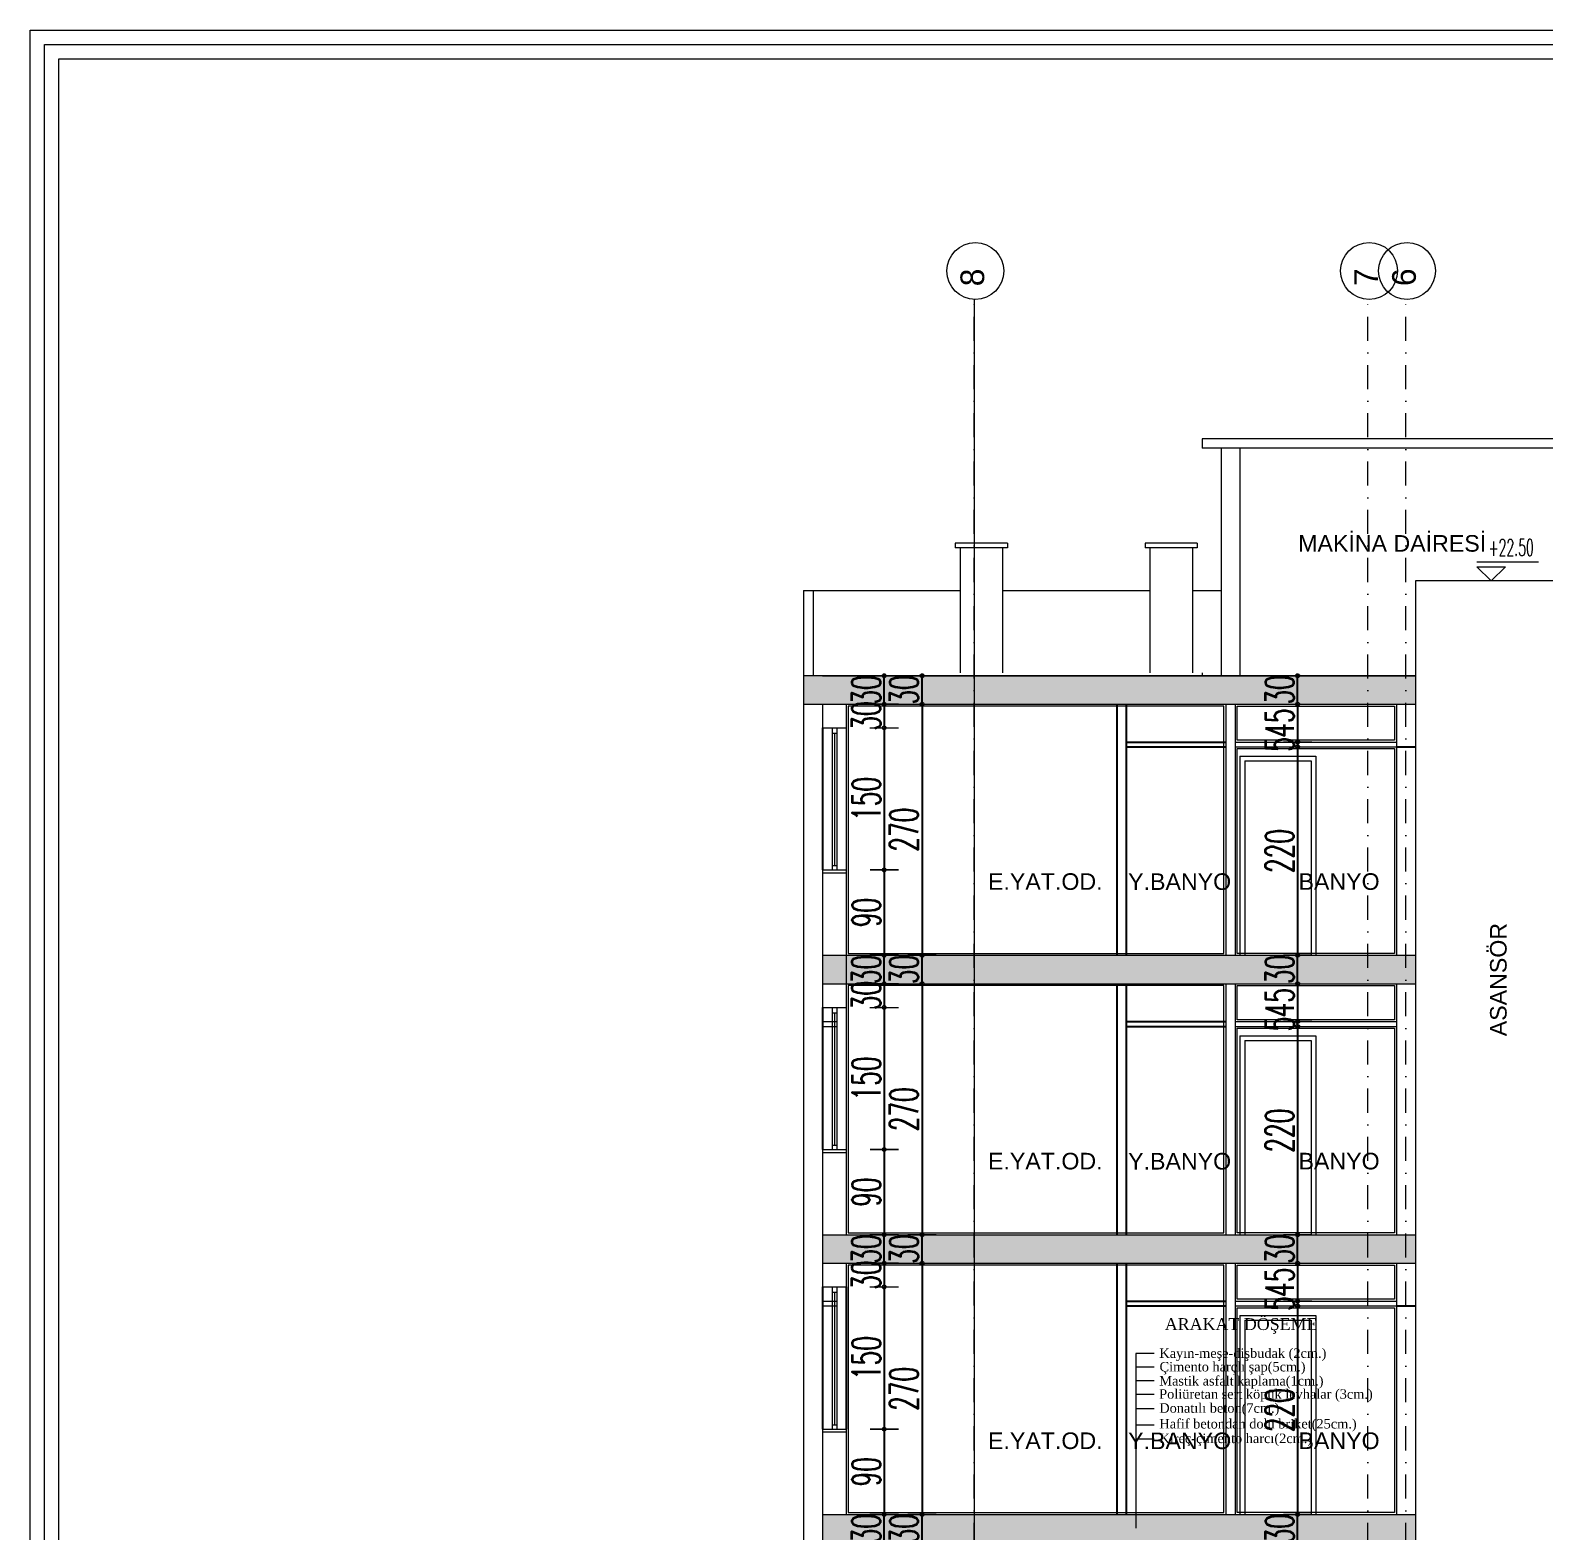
# Model space of a CAD drawing. Header units: millimetres. Extents: x -16104 to 67872, y -88009 to 12107.
# Drawn here: x 42724 to 44321, y -6536 to -4952 of the extents above; entities that cross this region are included whole.
import ezdxf

# ---------------------------------------------------------------- set-up
doc = ezdxf.new("R2010")
doc.units = ezdxf.units.MM
doc.linetypes.add('DASHDOTX2', pattern=[50.8, 25.4, -12.7, 0, -12.7])
doc.layers.get('0').update_dxf_attribs({"color": 241})
doc.layers.add('c05', color=32, linetype='Continuous', lineweight=13)
doc.layers.add('TARAMA', color=8, linetype='Continuous', lineweight=15)
doc.styles.add('DIM', font='Txttw.shx', dxfattribs={"width": 0.6})
doc.styles.add('OLCU', font='simplex.shx', dxfattribs={"width": 0.6, "height": 1400})
doc.styles.add('ÖLÇÜ', font='times.ttf', dxfattribs={"height": 15})
doc.dimstyles.new('50', dxfattribs={"dimscale": 0, "dimtxt": 30, "dimasz": 1, "dimexe": 0, "dimexo": 2, "dimgap": 4, "dimtad": 1, "dimdec": 0, "dimzin": 0, "dimdsep": 46, "dimtxsty": 'DIM', "dimblk1": 'DOT', "dimblk2": 'DOT', "dimsah": 1, "dimcen": 1.5, "dimdle": 3, "dimse1": 1, "dimse2": 1, "dimclrd": 256, "dimclre": 9, "dimclrt": 256, "dimadec": 0, "dimazin": 0, "dimtfac": 0.24, "dimtdec": 0, "dimtix": 1, "dimtmove": 2, "dimatfit": 3, "dimldrblk": 'DOT', "dimfxl": 0, "dimtolj": 1, "dimtzin": 15, "dimarcsym": 0})
pattern_1 = [(45, (113.577, -17059.605), (-4.4901281, 4.4901281), []), (45, (118.067, -17059.605), (-4.4901281, 4.4901281), [7.9375, -1.5875, 0, -1.5875])]

# ---------------------------------------------------------------- blocks, each defined once
blk = doc.blocks.new('DOT')
for p, q in [((-2, 0), (0, 0)), ((0, 15), (0, -15)), ((2, 0), (0, 0))]:
    blk.add_line(p, q)
blk.add_circle((0, 0), 2)
blk = doc.blocks.new('*D2745')
at = {"layer": 'Defpoints', "color": 0, "transparency": 16777216}
for p in [(43625, -5633.5), (43625, -5633.5), (43625, -5663.5)]:
    blk.add_point(p, dxfattribs=at)
at = {"layer": 'TARAMA', "lineweight": -2, "transparency": 16777216}
for p, q in [((43625, -5632.5), (43625, -5631.5)), ((43625, -5663.5), (43625, -5633.5)), ((43625, -5664.5), (43625, -5665.5))]:
    blk.add_line(p, q, dxfattribs=at)
for p, rotation in [((43625, -5633.5), 270), ((43625, -5663.5), 90)]:
    blk.add_blockref('DOT', p, dxfattribs=dict(at, rotation=rotation))
at = {"layer": 'TARAMA', "transparency": 16777216, "insert": (43606, -5648.5), "char_height": 30, "attachment_point": 5, "rotation": 90, "style": 'DIM'}
blk.add_mtext('\\A1;30', dxfattribs=at)
blk = doc.blocks.new('*D2633')
at = {"layer": 'Defpoints', "color": 0, "transparency": 16777216}
for p in [(43585, -5688.5), (43585, -5838.5), (43625.1, -5838.5)]:
    blk.add_point(p, dxfattribs=at)
at = {"layer": 'TARAMA', "lineweight": -2, "transparency": 16777216}
blk.add_line((43625.1, -5689.5), (43625.1, -5837.5), dxfattribs=at)
for p, rotation in [((43625.1, -5688.5), 90), ((43625.1, -5838.5), 270)]:
    blk.add_blockref('DOT', p, dxfattribs=dict(at, rotation=rotation))
at = {"layer": 'TARAMA', "transparency": 16777216, "insert": (43606.1, -5763.5), "char_height": 30, "attachment_point": 5, "rotation": 90, "style": 'DIM'}
blk.add_mtext('\\A1;150', dxfattribs=at)
blk = doc.blocks.new('*D2746')
at = {"layer": 'Defpoints', "color": 0, "transparency": 16777216}
for p in [(43625, -5663.5), (43625, -5688.5), (43625.1, -5688.5)]:
    blk.add_point(p, dxfattribs=at)
at = {"layer": 'TARAMA', "lineweight": -2, "transparency": 16777216}
for p, q in [((43625, -5662.5), (43625, -5661.5)), ((43625, -5663.5), (43625, -5688.5)), ((43625, -5689.5), (43625, -5690.5))]:
    blk.add_line(p, q, dxfattribs=at)
for p, rotation in [((43625, -5663.5), 270), ((43625, -5688.5), 90)]:
    blk.add_blockref('DOT', p, dxfattribs=dict(at, rotation=rotation))
at = {"layer": 'TARAMA', "transparency": 16777216, "insert": (43606, -5676), "char_height": 30, "attachment_point": 5, "rotation": 90, "style": 'DIM'}
blk.add_mtext('\\A1;30', dxfattribs=at)
blk = doc.blocks.new('*D2634')
at = {"layer": 'Defpoints', "color": 0, "transparency": 16777216}
for p in [(43625.1, -5838.5), (43625.1, -5928.5), (43625.1, -5928.5)]:
    blk.add_point(p, dxfattribs=at)
at = {"layer": 'TARAMA', "lineweight": -2, "transparency": 16777216}
blk.add_line((43625.1, -5839.5), (43625.1, -5927.5), dxfattribs=at)
for p, rotation in [((43625.1, -5838.5), 90), ((43625.1, -5928.5), 270)]:
    blk.add_blockref('DOT', p, dxfattribs=dict(at, rotation=rotation))
at = {"layer": 'TARAMA', "transparency": 16777216, "insert": (43606.1, -5883.5), "char_height": 30, "attachment_point": 5, "rotation": 90, "style": 'DIM'}
blk.add_mtext('\\A1;90', dxfattribs=at)
blk = doc.blocks.new('*D2747')
at = {"layer": 'Defpoints', "color": 0, "transparency": 16777216}
for p in [(43995.3, -5633.5), (44061.1, -5633.5), (43995.3, -5663.5)]:
    blk.add_point(p, dxfattribs=at)
at = {"layer": 'TARAMA', "lineweight": -2, "transparency": 16777216}
for p, q in [((44061.1, -5632.5), (44061.1, -5631.5)), ((44061.1, -5663.5), (44061.1, -5633.5)), ((44061.1, -5664.5), (44061.1, -5665.5))]:
    blk.add_line(p, q, dxfattribs=at)
for p, rotation in [((44061.1, -5633.5), 270), ((44061.1, -5663.5), 90)]:
    blk.add_blockref('DOT', p, dxfattribs=dict(at, rotation=rotation))
at = {"layer": 'TARAMA', "transparency": 16777216, "insert": (44042.1, -5648.5), "char_height": 30, "attachment_point": 5, "rotation": 90, "style": 'DIM'}
blk.add_mtext('\\A1;30', dxfattribs=at)
blk = doc.blocks.new('*D2635')
at = {"layer": 'Defpoints', "color": 0, "transparency": 16777216}
for p in [(44061.1, -5663.5), (44061.1, -5703.5), (44061.1, -5703.5)]:
    blk.add_point(p, dxfattribs=at)
at = {"layer": 'TARAMA', "lineweight": -2, "transparency": 16777216}
blk.add_line((44061.1, -5664.5), (44061.1, -5702.5), dxfattribs=at)
for p, rotation in [((44061.1, -5663.5), 90), ((44061.1, -5703.5), 270)]:
    blk.add_blockref('DOT', p, dxfattribs=dict(at, rotation=rotation))
at = {"layer": 'TARAMA', "transparency": 16777216, "insert": (44042.1, -5683.5), "char_height": 30, "attachment_point": 5, "rotation": 90, "style": 'DIM'}
blk.add_mtext('\\A1;45', dxfattribs=at)
blk = doc.blocks.new('*D2636')
at = {"layer": 'Defpoints', "color": 0, "transparency": 16777216}
for p in [(44061.1, -5703.5), (44061.1, -5708.5), (44061.1, -5708.5)]:
    blk.add_point(p, dxfattribs=at)
at = {"layer": 'TARAMA', "lineweight": -2, "transparency": 16777216}
for p, q in [((44061.1, -5702.5), (44061.1, -5701.5)), ((44061.1, -5703.5), (44061.1, -5708.5)), ((44061.1, -5709.5), (44061.1, -5710.5))]:
    blk.add_line(p, q, dxfattribs=at)
for p, rotation in [((44061.1, -5703.5), 270), ((44061.1, -5708.5), 90)]:
    blk.add_blockref('DOT', p, dxfattribs=dict(at, rotation=rotation))
at = {"layer": 'TARAMA', "transparency": 16777216, "insert": (44042.1, -5706), "char_height": 30, "attachment_point": 5, "rotation": 90, "style": 'DIM'}
blk.add_mtext('\\A1;5', dxfattribs=at)
blk = doc.blocks.new('*D2637')
at = {"layer": 'Defpoints', "color": 0, "transparency": 16777216}
for p in [(44061.1, -5708.5), (44061.1, -5928.5), (44061.1, -5928.5)]:
    blk.add_point(p, dxfattribs=at)
at = {"layer": 'TARAMA', "lineweight": -2, "transparency": 16777216}
blk.add_line((44061.1, -5709.5), (44061.1, -5927.5), dxfattribs=at)
for p, rotation in [((44061.1, -5708.5), 90), ((44061.1, -5928.5), 270)]:
    blk.add_blockref('DOT', p, dxfattribs=dict(at, rotation=rotation))
at = {"layer": 'TARAMA', "transparency": 16777216, "insert": (44042.1, -5818.5), "char_height": 30, "attachment_point": 5, "rotation": 90, "style": 'DIM'}
blk.add_mtext('\\A1;220', dxfattribs=at)
blk = doc.blocks.new('*D2755')
at = {"layer": 'Defpoints', "color": 0, "transparency": 16777216}
for p in [(43625, -5928.5), (43625, -5928.5), (43625, -5958.5)]:
    blk.add_point(p, dxfattribs=at)
at = {"layer": 'TARAMA', "lineweight": -2, "transparency": 16777216}
for p, q in [((43625, -5927.5), (43625, -5926.5)), ((43625, -5958.5), (43625, -5928.5)), ((43625, -5959.5), (43625, -5960.5))]:
    blk.add_line(p, q, dxfattribs=at)
for p, rotation in [((43625, -5928.5), 270), ((43625, -5958.5), 90)]:
    blk.add_blockref('DOT', p, dxfattribs=dict(at, rotation=rotation))
at = {"layer": 'TARAMA', "transparency": 16777216, "insert": (43606, -5943.5), "char_height": 30, "attachment_point": 5, "rotation": 90, "style": 'DIM'}
blk.add_mtext('\\A1;30', dxfattribs=at)
blk = doc.blocks.new('*D2640')
at = {"layer": 'Defpoints', "color": 0, "transparency": 16777216}
for p in [(43585, -5983.5), (43585, -6133.5), (43625.1, -6133.5)]:
    blk.add_point(p, dxfattribs=at)
at = {"layer": 'TARAMA', "lineweight": -2, "transparency": 16777216}
blk.add_line((43625.1, -5984.5), (43625.1, -6132.5), dxfattribs=at)
for p, rotation in [((43625.1, -5983.5), 90), ((43625.1, -6133.5), 270)]:
    blk.add_blockref('DOT', p, dxfattribs=dict(at, rotation=rotation))
at = {"layer": 'TARAMA', "transparency": 16777216, "insert": (43606.1, -6058.5), "char_height": 30, "attachment_point": 5, "rotation": 90, "style": 'DIM'}
blk.add_mtext('\\A1;150', dxfattribs=at)
blk = doc.blocks.new('*D2756')
at = {"layer": 'Defpoints', "color": 0, "transparency": 16777216}
for p in [(43625, -5958.5), (43625, -5983.5), (43625.1, -5983.5)]:
    blk.add_point(p, dxfattribs=at)
at = {"layer": 'TARAMA', "lineweight": -2, "transparency": 16777216}
for p, q in [((43625, -5957.5), (43625, -5956.5)), ((43625, -5958.5), (43625, -5983.5)), ((43625, -5984.5), (43625, -5985.5))]:
    blk.add_line(p, q, dxfattribs=at)
for p, rotation in [((43625, -5958.5), 270), ((43625, -5983.5), 90)]:
    blk.add_blockref('DOT', p, dxfattribs=dict(at, rotation=rotation))
at = {"layer": 'TARAMA', "transparency": 16777216, "insert": (43606, -5971), "char_height": 30, "attachment_point": 5, "rotation": 90, "style": 'DIM'}
blk.add_mtext('\\A1;30', dxfattribs=at)
blk = doc.blocks.new('*D2641')
at = {"layer": 'Defpoints', "color": 0, "transparency": 16777216}
for p in [(43625.1, -6133.5), (43625.1, -6223.5), (43625.1, -6223.5)]:
    blk.add_point(p, dxfattribs=at)
at = {"layer": 'TARAMA', "lineweight": -2, "transparency": 16777216}
blk.add_line((43625.1, -6134.5), (43625.1, -6222.5), dxfattribs=at)
for p, rotation in [((43625.1, -6133.5), 90), ((43625.1, -6223.5), 270)]:
    blk.add_blockref('DOT', p, dxfattribs=dict(at, rotation=rotation))
at = {"layer": 'TARAMA', "transparency": 16777216, "insert": (43606.1, -6178.5), "char_height": 30, "attachment_point": 5, "rotation": 90, "style": 'DIM'}
blk.add_mtext('\\A1;90', dxfattribs=at)
blk = doc.blocks.new('*D2757')
at = {"layer": 'Defpoints', "color": 0, "transparency": 16777216}
for p in [(43995.3, -5928.5), (44061.1, -5928.5), (43995.3, -5958.5)]:
    blk.add_point(p, dxfattribs=at)
at = {"layer": 'TARAMA', "lineweight": -2, "transparency": 16777216}
for p, q in [((44061.1, -5927.5), (44061.1, -5926.5)), ((44061.1, -5958.5), (44061.1, -5928.5)), ((44061.1, -5959.5), (44061.1, -5960.5))]:
    blk.add_line(p, q, dxfattribs=at)
for p, rotation in [((44061.1, -5928.5), 270), ((44061.1, -5958.5), 90)]:
    blk.add_blockref('DOT', p, dxfattribs=dict(at, rotation=rotation))
at = {"layer": 'TARAMA', "transparency": 16777216, "insert": (44042.1, -5943.5), "char_height": 30, "attachment_point": 5, "rotation": 90, "style": 'DIM'}
blk.add_mtext('\\A1;30', dxfattribs=at)
blk = doc.blocks.new('*D2642')
at = {"layer": 'Defpoints', "color": 0, "transparency": 16777216}
for p in [(44061.1, -5958.5), (44061.1, -5998.5), (44061.1, -5998.5)]:
    blk.add_point(p, dxfattribs=at)
at = {"layer": 'TARAMA', "lineweight": -2, "transparency": 16777216}
blk.add_line((44061.1, -5959.5), (44061.1, -5997.5), dxfattribs=at)
for p, rotation in [((44061.1, -5958.5), 90), ((44061.1, -5998.5), 270)]:
    blk.add_blockref('DOT', p, dxfattribs=dict(at, rotation=rotation))
at = {"layer": 'TARAMA', "transparency": 16777216, "insert": (44042.1, -5978.5), "char_height": 30, "attachment_point": 5, "rotation": 90, "style": 'DIM'}
blk.add_mtext('\\A1;45', dxfattribs=at)
blk = doc.blocks.new('*D2643')
at = {"layer": 'Defpoints', "color": 0, "transparency": 16777216}
for p in [(44061.1, -5998.5), (44061.1, -6003.5), (44061.1, -6003.5)]:
    blk.add_point(p, dxfattribs=at)
at = {"layer": 'TARAMA', "lineweight": -2, "transparency": 16777216}
for p, q in [((44061.1, -5997.5), (44061.1, -5996.5)), ((44061.1, -5998.5), (44061.1, -6003.5)), ((44061.1, -6004.5), (44061.1, -6005.5))]:
    blk.add_line(p, q, dxfattribs=at)
for p, rotation in [((44061.1, -5998.5), 270), ((44061.1, -6003.5), 90)]:
    blk.add_blockref('DOT', p, dxfattribs=dict(at, rotation=rotation))
at = {"layer": 'TARAMA', "transparency": 16777216, "insert": (44042.1, -6001), "char_height": 30, "attachment_point": 5, "rotation": 90, "style": 'DIM'}
blk.add_mtext('\\A1;5', dxfattribs=at)
blk = doc.blocks.new('*D2644')
at = {"layer": 'Defpoints', "color": 0, "transparency": 16777216}
for p in [(44061.1, -6003.5), (44061.1, -6223.5), (44061.1, -6223.5)]:
    blk.add_point(p, dxfattribs=at)
at = {"layer": 'TARAMA', "lineweight": -2, "transparency": 16777216}
blk.add_line((44061.1, -6004.5), (44061.1, -6222.5), dxfattribs=at)
for p, rotation in [((44061.1, -6003.5), 90), ((44061.1, -6223.5), 270)]:
    blk.add_blockref('DOT', p, dxfattribs=dict(at, rotation=rotation))
at = {"layer": 'TARAMA', "transparency": 16777216, "insert": (44042.1, -6113.5), "char_height": 30, "attachment_point": 5, "rotation": 90, "style": 'DIM'}
blk.add_mtext('\\A1;220', dxfattribs=at)
blk = doc.blocks.new('*D2651')
at = {"layer": 'Defpoints', "color": 0, "transparency": 16777216}
for p in [(43625, -6223.5), (43625, -6223.5), (43625, -6253.5)]:
    blk.add_point(p, dxfattribs=at)
at = {"layer": 'TARAMA', "lineweight": -2, "transparency": 16777216}
for p, q in [((43625, -6222.5), (43625, -6221.5)), ((43625, -6253.5), (43625, -6223.5)), ((43625, -6254.5), (43625, -6255.5))]:
    blk.add_line(p, q, dxfattribs=at)
for p, rotation in [((43625, -6223.5), 270), ((43625, -6253.5), 90)]:
    blk.add_blockref('DOT', p, dxfattribs=dict(at, rotation=rotation))
at = {"layer": 'TARAMA', "transparency": 16777216, "insert": (43606, -6238.5), "char_height": 30, "attachment_point": 5, "rotation": 90, "style": 'DIM'}
blk.add_mtext('\\A1;30', dxfattribs=at)
blk = doc.blocks.new('*D2652')
at = {"layer": 'Defpoints', "color": 0, "transparency": 16777216}
for p in [(43585, -6278.5), (43585, -6428.5), (43625.1, -6428.5)]:
    blk.add_point(p, dxfattribs=at)
at = {"layer": 'TARAMA', "lineweight": -2, "transparency": 16777216}
blk.add_line((43625.1, -6279.5), (43625.1, -6427.5), dxfattribs=at)
for p, rotation in [((43625.1, -6278.5), 90), ((43625.1, -6428.5), 270)]:
    blk.add_blockref('DOT', p, dxfattribs=dict(at, rotation=rotation))
at = {"layer": 'TARAMA', "transparency": 16777216, "insert": (43606.1, -6353.5), "char_height": 30, "attachment_point": 5, "rotation": 90, "style": 'DIM'}
blk.add_mtext('\\A1;150', dxfattribs=at)
blk = doc.blocks.new('*D2653')
at = {"layer": 'Defpoints', "color": 0, "transparency": 16777216}
for p in [(43625, -6253.5), (43625, -6278.5), (43625.1, -6278.5)]:
    blk.add_point(p, dxfattribs=at)
at = {"layer": 'TARAMA', "lineweight": -2, "transparency": 16777216}
for p, q in [((43625, -6252.5), (43625, -6251.5)), ((43625, -6253.5), (43625, -6278.5)), ((43625, -6279.5), (43625, -6280.5))]:
    blk.add_line(p, q, dxfattribs=at)
for p, rotation in [((43625, -6253.5), 270), ((43625, -6278.5), 90)]:
    blk.add_blockref('DOT', p, dxfattribs=dict(at, rotation=rotation))
at = {"layer": 'TARAMA', "transparency": 16777216, "insert": (43606, -6266), "char_height": 30, "attachment_point": 5, "rotation": 90, "style": 'DIM'}
blk.add_mtext('\\A1;30', dxfattribs=at)
blk = doc.blocks.new('*D2654')
at = {"layer": 'Defpoints', "color": 0, "transparency": 16777216}
for p in [(43625.1, -6428.5), (43625.1, -6518.5), (43625.1, -6518.5)]:
    blk.add_point(p, dxfattribs=at)
at = {"layer": 'TARAMA', "lineweight": -2, "transparency": 16777216}
blk.add_line((43625.1, -6429.5), (43625.1, -6517.5), dxfattribs=at)
for p, rotation in [((43625.1, -6428.5), 90), ((43625.1, -6518.5), 270)]:
    blk.add_blockref('DOT', p, dxfattribs=dict(at, rotation=rotation))
at = {"layer": 'TARAMA', "transparency": 16777216, "insert": (43606.1, -6473.5), "char_height": 30, "attachment_point": 5, "rotation": 90, "style": 'DIM'}
blk.add_mtext('\\A1;90', dxfattribs=at)
blk = doc.blocks.new('*D2655')
at = {"layer": 'Defpoints', "color": 0, "transparency": 16777216}
for p in [(43995.3, -6223.5), (44061.1, -6223.5), (43995.3, -6253.5)]:
    blk.add_point(p, dxfattribs=at)
at = {"layer": 'TARAMA', "lineweight": -2, "transparency": 16777216}
for p, q in [((44061.1, -6222.5), (44061.1, -6221.5)), ((44061.1, -6253.5), (44061.1, -6223.5)), ((44061.1, -6254.5), (44061.1, -6255.5))]:
    blk.add_line(p, q, dxfattribs=at)
for p, rotation in [((44061.1, -6223.5), 270), ((44061.1, -6253.5), 90)]:
    blk.add_blockref('DOT', p, dxfattribs=dict(at, rotation=rotation))
at = {"layer": 'TARAMA', "transparency": 16777216, "insert": (44042.1, -6238.5), "char_height": 30, "attachment_point": 5, "rotation": 90, "style": 'DIM'}
blk.add_mtext('\\A1;30', dxfattribs=at)
blk = doc.blocks.new('*D2656')
at = {"layer": 'Defpoints', "color": 0, "transparency": 16777216}
for p in [(44061.1, -6253.5), (44061.1, -6293.5), (44061.1, -6293.5)]:
    blk.add_point(p, dxfattribs=at)
at = {"layer": 'TARAMA', "lineweight": -2, "transparency": 16777216}
blk.add_line((44061.1, -6254.5), (44061.1, -6292.5), dxfattribs=at)
for p, rotation in [((44061.1, -6253.5), 90), ((44061.1, -6293.5), 270)]:
    blk.add_blockref('DOT', p, dxfattribs=dict(at, rotation=rotation))
at = {"layer": 'TARAMA', "transparency": 16777216, "insert": (44042.1, -6273.5), "char_height": 30, "attachment_point": 5, "rotation": 90, "style": 'DIM'}
blk.add_mtext('\\A1;45', dxfattribs=at)
blk = doc.blocks.new('*D2657')
at = {"layer": 'Defpoints', "color": 0, "transparency": 16777216}
for p in [(44061.1, -6293.5), (44061.1, -6298.5), (44061.1, -6298.5)]:
    blk.add_point(p, dxfattribs=at)
at = {"layer": 'TARAMA', "lineweight": -2, "transparency": 16777216}
for p, q in [((44061.1, -6292.5), (44061.1, -6291.5)), ((44061.1, -6293.5), (44061.1, -6298.5)), ((44061.1, -6299.5), (44061.1, -6300.5))]:
    blk.add_line(p, q, dxfattribs=at)
for p, rotation in [((44061.1, -6293.5), 270), ((44061.1, -6298.5), 90)]:
    blk.add_blockref('DOT', p, dxfattribs=dict(at, rotation=rotation))
at = {"layer": 'TARAMA', "transparency": 16777216, "insert": (44042.1, -6296), "char_height": 30, "attachment_point": 5, "rotation": 90, "style": 'DIM'}
blk.add_mtext('\\A1;5', dxfattribs=at)
blk = doc.blocks.new('*D2658')
at = {"layer": 'Defpoints', "color": 0, "transparency": 16777216}
for p in [(44061.1, -6298.5), (44061.1, -6518.5), (44061.1, -6518.5)]:
    blk.add_point(p, dxfattribs=at)
at = {"layer": 'TARAMA', "lineweight": -2, "transparency": 16777216}
blk.add_line((44061.1, -6299.5), (44061.1, -6517.5), dxfattribs=at)
for p, rotation in [((44061.1, -6298.5), 90), ((44061.1, -6518.5), 270)]:
    blk.add_blockref('DOT', p, dxfattribs=dict(at, rotation=rotation))
at = {"layer": 'TARAMA', "transparency": 16777216, "insert": (44042.1, -6408.5), "char_height": 30, "attachment_point": 5, "rotation": 90, "style": 'DIM'}
blk.add_mtext('\\A1;220', dxfattribs=at)
blk = doc.blocks.new('*D2764')
at = {"layer": 'Defpoints', "color": 0, "transparency": 16777216}
for p in [(43625, -6518.5), (43625, -6518.5), (43625, -6548.5)]:
    blk.add_point(p, dxfattribs=at)
at = {"layer": 'TARAMA', "lineweight": -2, "transparency": 16777216}
for p, q in [((43625, -6517.5), (43625, -6516.5)), ((43625, -6548.5), (43625, -6518.5)), ((43625, -6549.5), (43625, -6550.5))]:
    blk.add_line(p, q, dxfattribs=at)
for p, rotation in [((43625, -6518.5), 270), ((43625, -6548.5), 90)]:
    blk.add_blockref('DOT', p, dxfattribs=dict(at, rotation=rotation))
at = {"layer": 'TARAMA', "transparency": 16777216, "insert": (43606, -6533.5), "char_height": 30, "attachment_point": 5, "rotation": 90, "style": 'DIM'}
blk.add_mtext('\\A1;30', dxfattribs=at)
blk = doc.blocks.new('*D2766')
at = {"layer": 'Defpoints', "color": 0, "transparency": 16777216}
for p in [(43995.3, -6518.5), (44061.1, -6518.5), (43995.3, -6548.5)]:
    blk.add_point(p, dxfattribs=at)
at = {"layer": 'TARAMA', "lineweight": -2, "transparency": 16777216}
for p, q in [((44061.1, -6517.5), (44061.1, -6516.5)), ((44061.1, -6548.5), (44061.1, -6518.5)), ((44061.1, -6549.5), (44061.1, -6550.5))]:
    blk.add_line(p, q, dxfattribs=at)
for p, rotation in [((44061.1, -6518.5), 270), ((44061.1, -6548.5), 90)]:
    blk.add_blockref('DOT', p, dxfattribs=dict(at, rotation=rotation))
at = {"layer": 'TARAMA', "transparency": 16777216, "insert": (44042.1, -6533.5), "char_height": 30, "attachment_point": 5, "rotation": 90, "style": 'DIM'}
blk.add_mtext('\\A1;30', dxfattribs=at)
blk = doc.blocks.new('*D2778')
at = {"layer": 'Defpoints', "color": 0, "transparency": 16777216}
for p in [(43665, -5663.5), (43665, -5928.5), (43665, -5928.5)]:
    blk.add_point(p, dxfattribs=at)
at = {"layer": 'TARAMA', "lineweight": -2, "transparency": 16777216}
blk.add_line((43665, -5664.5), (43665, -5927.5), dxfattribs=at)
for p, rotation in [((43665, -5663.5), 90), ((43665, -5928.5), 270)]:
    blk.add_blockref('DOT', p, dxfattribs=dict(at, rotation=rotation))
at = {"layer": 'TARAMA', "transparency": 16777216, "insert": (43646, -5796), "char_height": 30, "attachment_point": 5, "rotation": 90, "style": 'DIM'}
blk.add_mtext('\\A1;270', dxfattribs=at)
blk = doc.blocks.new('*D2779')
at = {"layer": 'Defpoints', "color": 0, "transparency": 16777216}
for p in [(43665, -5633.5), (43665, -5633.5), (43665, -5663.5)]:
    blk.add_point(p, dxfattribs=at)
at = {"layer": 'TARAMA', "lineweight": -2, "transparency": 16777216}
for p, q in [((43665, -5632.5), (43665, -5631.5)), ((43665, -5663.5), (43665, -5633.5)), ((43665, -5664.5), (43665, -5665.5))]:
    blk.add_line(p, q, dxfattribs=at)
for p, rotation in [((43665, -5633.5), 270), ((43665, -5663.5), 90)]:
    blk.add_blockref('DOT', p, dxfattribs=dict(at, rotation=rotation))
at = {"layer": 'TARAMA', "transparency": 16777216, "insert": (43646, -5648.5), "char_height": 30, "attachment_point": 5, "rotation": 90, "style": 'DIM'}
blk.add_mtext('\\A1;30', dxfattribs=at)
blk = doc.blocks.new('*D2718')
at = {"layer": 'Defpoints', "color": 0, "transparency": 16777216}
for p in [(43665, -5958.5), (43665, -6223.5), (43665, -6223.5)]:
    blk.add_point(p, dxfattribs=at)
at = {"layer": 'TARAMA', "lineweight": -2, "transparency": 16777216}
blk.add_line((43665, -5959.5), (43665, -6222.5), dxfattribs=at)
for p, rotation in [((43665, -5958.5), 90), ((43665, -6223.5), 270)]:
    blk.add_blockref('DOT', p, dxfattribs=dict(at, rotation=rotation))
at = {"layer": 'TARAMA', "transparency": 16777216, "insert": (43646, -6091), "char_height": 30, "attachment_point": 5, "rotation": 90, "style": 'DIM'}
blk.add_mtext('\\A1;270', dxfattribs=at)
blk = doc.blocks.new('*D2781')
at = {"layer": 'Defpoints', "color": 0, "transparency": 16777216}
for p in [(43665, -5928.5), (43665, -5928.5), (43665, -5958.5)]:
    blk.add_point(p, dxfattribs=at)
at = {"layer": 'TARAMA', "lineweight": -2, "transparency": 16777216}
for p, q in [((43665, -5927.5), (43665, -5926.5)), ((43665, -5958.5), (43665, -5928.5)), ((43665, -5959.5), (43665, -5960.5))]:
    blk.add_line(p, q, dxfattribs=at)
for p, rotation in [((43665, -5928.5), 270), ((43665, -5958.5), 90)]:
    blk.add_blockref('DOT', p, dxfattribs=dict(at, rotation=rotation))
at = {"layer": 'TARAMA', "transparency": 16777216, "insert": (43646, -5943.5), "char_height": 30, "attachment_point": 5, "rotation": 90, "style": 'DIM'}
blk.add_mtext('\\A1;30', dxfattribs=at)
blk = doc.blocks.new('*D2720')
at = {"layer": 'Defpoints', "color": 0, "transparency": 16777216}
for p in [(43665, -6253.5), (43665, -6518.5), (43665, -6518.5)]:
    blk.add_point(p, dxfattribs=at)
at = {"layer": 'TARAMA', "lineweight": -2, "transparency": 16777216}
blk.add_line((43665, -6254.5), (43665, -6517.5), dxfattribs=at)
for p, rotation in [((43665, -6253.5), 90), ((43665, -6518.5), 270)]:
    blk.add_blockref('DOT', p, dxfattribs=dict(at, rotation=rotation))
at = {"layer": 'TARAMA', "transparency": 16777216, "insert": (43646, -6386), "char_height": 30, "attachment_point": 5, "rotation": 90, "style": 'DIM'}
blk.add_mtext('\\A1;270', dxfattribs=at)
blk = doc.blocks.new('*D2722')
at = {"layer": 'Defpoints', "color": 0, "transparency": 16777216}
for p in [(43665, -6223.5), (43665, -6223.5), (43665, -6253.5)]:
    blk.add_point(p, dxfattribs=at)
at = {"layer": 'TARAMA', "lineweight": -2, "transparency": 16777216}
for p, q in [((43665, -6222.5), (43665, -6221.5)), ((43665, -6253.5), (43665, -6223.5)), ((43665, -6254.5), (43665, -6255.5))]:
    blk.add_line(p, q, dxfattribs=at)
for p, rotation in [((43665, -6223.5), 270), ((43665, -6253.5), 90)]:
    blk.add_blockref('DOT', p, dxfattribs=dict(at, rotation=rotation))
at = {"layer": 'TARAMA', "transparency": 16777216, "insert": (43646, -6238.5), "char_height": 30, "attachment_point": 5, "rotation": 90, "style": 'DIM'}
blk.add_mtext('\\A1;30', dxfattribs=at)
blk = doc.blocks.new('*D2784')
at = {"layer": 'Defpoints', "color": 0, "transparency": 16777216}
for p in [(43665, -6518.5), (43665, -6518.5), (43665, -6548.5)]:
    blk.add_point(p, dxfattribs=at)
at = {"layer": 'TARAMA', "lineweight": -2, "transparency": 16777216}
for p, q in [((43665, -6517.5), (43665, -6516.5)), ((43665, -6548.5), (43665, -6518.5)), ((43665, -6549.5), (43665, -6550.5))]:
    blk.add_line(p, q, dxfattribs=at)
for p, rotation in [((43665, -6518.5), 270), ((43665, -6548.5), 90)]:
    blk.add_blockref('DOT', p, dxfattribs=dict(at, rotation=rotation))
at = {"layer": 'TARAMA', "transparency": 16777216, "insert": (43646, -6533.5), "char_height": 30, "attachment_point": 5, "rotation": 90, "style": 'DIM'}
blk.add_mtext('\\A1;30', dxfattribs=at)

msp = doc.modelspace()

# ---------------------------------------------------------------- hatches: boundary and pattern name
h = msp.add_hatch()
h.set_pattern_fill('ANSI35,_O', color=256)
h.set_pattern_definition(pattern_1)
h.paths.add_polyline_path([(44135.3, -5633.5), (43720, -5633.5), (43720, -5663.5), (44135.3, -5663.5)])
h.paths.add_polyline_path([(43720, -5633.5), (43540, -5633.5), (43540, -5663.5), (43720, -5663.5)])
h.paths.add_polyline_path([(44175.3, -5633.5), (44135.3, -5633.5), (44135.3, -5663.5), (44175.3, -5663.5)])
h.paths.add_polyline_path([(44185.3, -5633.5), (44175.3, -5633.5), (44175.3, -5663.5), (44185.3, -5663.5)])
h.paths.add_polyline_path([(43583.5, -5670.6), (43583.5, -5626.4), (43628.5, -5626.4), (43628.5, -5670.6)], flags=9)
h.paths.add_polyline_path([(43583.5, -5698.1), (43583.5, -5653.9), (43628.5, -5653.9), (43628.5, -5698.1)], flags=9)
h.paths.add_polyline_path([(43623.5, -5670.6), (43623.5, -5626.4), (43668.5, -5626.4), (43668.5, -5670.6)], flags=9)
h = msp.add_hatch()
h.set_pattern_fill('ANSI35,_O', color=256)
h.set_pattern_definition(pattern_1)
h.paths.add_polyline_path([(44185.3, -5928.5), (44175.3, -5928.5), (44175.3, -5958.5), (44185.3, -5958.5)])
h.paths.add_polyline_path([(44175.3, -5928.5), (44135.3, -5928.5), (44135.3, -5958.5), (44175.3, -5958.5)])
h.paths.add_polyline_path([(44135.3, -5928.5), (43720, -5928.5), (43720, -5958.5), (44135.3, -5958.5)])
h.paths.add_polyline_path([(43720, -5928.5), (43665, -5928.5), (43665, -5958.5), (43720, -5958.5)])
h.paths.add_polyline_path([(43585, -5928.5), (43560, -5928.5), (43560, -5958.5), (43585, -5958.5)])
h.paths.add_polyline_path([(43665, -5928.5), (43585, -5928.5), (43585, -5958.5), (43665, -5958.5)])
h.paths.add_polyline_path([(44019.6, -5965.6), (44019.6, -5921.4), (44064.6, -5921.4), (44064.6, -5965.6)], flags=9)
h.paths.add_polyline_path([(43583.5, -5965.6), (43583.5, -5921.4), (43628.5, -5921.4), (43628.5, -5965.6)], flags=9)
h.paths.add_polyline_path([(43583.5, -5993.1), (43583.5, -5948.9), (43628.5, -5948.9), (43628.5, -5993.1)], flags=9)
h.paths.add_polyline_path([(43623.5, -5965.6), (43623.5, -5921.4), (43668.5, -5921.4), (43668.5, -5965.6)], flags=9)
h = msp.add_hatch()
h.set_pattern_fill('ANSI35,_O', color=256)
h.set_pattern_definition(pattern_1)
h.paths.add_polyline_path([(44185.3, -6518.5), (44175.3, -6518.5), (44175.3, -6548.5), (44185.3, -6548.5)])
h.paths.add_polyline_path([(44175.3, -6518.5), (44135.3, -6518.5), (44135.3, -6548.5), (44175.3, -6548.5)])
h.paths.add_polyline_path([(44135.3, -6518.5), (43720, -6518.5), (43720, -6548.5), (44135.3, -6548.5)])
h.paths.add_polyline_path([(43720, -6518.5), (43560, -6518.5), (43560, -6548.5), (43720, -6548.5)])
h.paths.add_polyline_path([(44019.6, -6555.6), (44019.6, -6511.4), (44064.6, -6511.4), (44064.6, -6555.6)], flags=9)
h.paths.add_polyline_path([(43583.5, -6555.6), (43583.5, -6511.4), (43628.5, -6511.4), (43628.5, -6555.6)], flags=9)
h.paths.add_polyline_path([(43583.5, -6583.1), (43583.5, -6538.9), (43628.5, -6538.9), (43628.5, -6583.1)], flags=9)
h.paths.add_polyline_path([(43623.5, -6555.6), (43623.5, -6511.4), (43668.5, -6511.4), (43668.5, -6555.6)], flags=9)
at = {"layer": 'TARAMA'}
h = msp.add_hatch(dxfattribs=at)
h.set_pattern_fill('JIS_STN_2.5,_O', color=256)
h.set_pattern_definition([(45, (11195.8239, -24013.2224), (-1.76776695, 1.76776695), []), (45, (11197.5889, -24013.2224), (-1.76776695, 1.76776695), [1.2, -0.5])])
h.paths.add_polyline_path([(44185.3, -6253.5), (44185.3, -6223.5), (43560, -6223.5), (43560, -6253.5)])
h.paths.add_polyline_path([(44345, -6223.5), (44345, -6253.5), (44365, -6253.5), (44365, -6223.5)])

# ---------------------------------------------------------------- linework, layer by layer
for p, q in [((43870.3, -5663.5), (43870.3, -5928.5)), ((43880.3, -5663.5), (43880.3, -5928.5)), ((43560, -5688.5), (43560, -5838.5)), ((43880.3, -5703.5), (43985.3, -5703.5)), ((43880.3, -5708.5), (43985.3, -5708.5)), ((44165.3, -5708.5), (44185.3, -5708.5)), ((43870.3, -5958.5), (43870.3, -6223.5)), ((43880.3, -5958.5), (43880.3, -6223.5)), ((43560, -5983.5), (43560, -6133.5)), ((43880.3, -5998.5), (43985.3, -5998.5)), ((43880.3, -6003.5), (43985.3, -6003.5)), ((43870.3, -6253.5), (43870.3, -6518.5)), ((43880.3, -6253.5), (43880.3, -6518.5)), ((43560, -6278.5), (43560, -6428.5)), ((43585, -6278.5), (43585, -6428.5)), ((43880.3, -6293.5), (43985.3, -6293.5)), ((43880.3, -6298.5), (43985.3, -6298.5)), ((44165.3, -6298.5), (44185.3, -6298.5))]:
    msp.add_line(p, q)
at = {"layer": 'c05'}
for points in [[(46254.6, -8120), (46254.6, -8330.3), (42724.4, -8330.3), (42724.4, -4952.5), (46254.6, -4952.5), (46254.6, -6808.6)], [(46254.6, -8120), (46254.6, -8330.3), (42724.4, -8330.3), (42724.4, -4952.5), (46254.6, -4952.5), (46254.6, -6808.6)], [(46239.6, -8120), (46239.6, -8315.3), (42739.4, -8315.3), (42739.4, -4967.5), (46239.6, -4967.5), (46239.6, -6808.6)], [(46224.6, -8120), (46224.6, -8300.3), (42754.4, -8300.3), (42754.4, -4982.5), (46224.6, -4982.5), (46224.6, -6808.6)]]:
    msp.add_lwpolyline(points, dxfattribs=at)
at = {"layer": 'TARAMA'}
for p, q in [((43720, -5237), (43720, -8078.3)), ((44665, -5383.5), (43960.3, -5383.5)), ((43960.3, -5383.5), (43960.3, -5393.5)), ((44665, -5393.5), (43960.3, -5393.5)), ((43980.3, -5393.5), (43980.3, -5633.5)), ((44000.3, -5393.5), (44000.3, -5633.5)), ((43700, -5493.5), (43700, -5498.5)), ((43755, -5493.5), (43700, -5493.5)), ((43755, -5498.5), (43700, -5498.5)), ((43705, -5498.5), (43705, -5630.5)), ((43750, -5498.5), (43750, -5630.5)), ((43755, -5493.5), (43755, -5498.5)), ((43900.3, -5493.5), (43900.3, -5498.5)), ((43955.3, -5493.5), (43900.3, -5493.5)), ((43955.3, -5498.5), (43900.3, -5498.5)), ((43905.3, -5498.5), (43905.3, -5630.5)), ((43950.3, -5498.5), (43950.3, -5630.5)), ((43955.3, -5493.5), (43955.3, -5498.5)), ((44185.3, -5533.5), (44185.3, -6223.5)), ((44345, -5533.5), (44185.3, -5533.5)), ((43540, -5543.5), (43550, -5543.5)), ((43540, -5543.5), (43540, -5633.5)), ((43540, -5543.5), (43540, -5663.5)), ((43540, -5543.5), (43550, -5543.5)), ((43540, -5543.5), (43540, -5633.5)), ((43540, -5543.5), (43540, -5663.5)), ((43540, -5543.5), (43550, -5543.5)), ((43540, -5543.5), (43540, -5633.5)), ((43540, -5543.5), (43540, -5663.5)), ((43550, -5543.5), (43550, -5633.5)), ((43550, -5543.5), (43550, -5633.5)), ((43550, -5543.5), (43550, -5633.5)), ((43550, -5543.5), (43705, -5543.5)), ((43750, -5543.5), (43905.3, -5543.5)), ((43950.3, -5543.5), (43980.3, -5543.5)), ((43540, -5633.5), (43540, -5958.5)), ((43560, -5633.5), (44185.3, -5633.5)), ((43960.3, -5630.5), (43960.3, -5633.5)), ((43560, -5663.5), (44185.3, -5663.5)), ((43560, -5663.5), (43560, -5688.5)), ((43585, -5663.5), (43585, -5688.5)), ((43585, -5663.5), (43585, -6223.5)), ((43625, -5663.5), (43625, -5688.5)), ((43665, -5663.5), (43665, -6223.5)), ((43985.3, -5663.5), (43985.3, -5928.5)), ((43995.3, -5663.5), (43995.3, -5928.5)), ((44165.3, -5663.5), (44165.3, -5928.5)), ((43560, -5688.5), (43585, -5688.5)), ((43570, -5688.5), (43570, -5838.5)), ((43570, -5694.1), (43575, -5694.1)), ((43572.5, -5694.1), (43572.5, -5833.9)), ((43575, -5688.5), (43575, -5838.5)), ((43995.3, -5703.5), (44165.3, -5703.5)), ((43995.3, -5708.5), (44165.3, -5708.5)), ((44000.3, -5718.5), (44000.3, -5928.5)), ((44000.3, -5718.5), (44080.3, -5718.5)), ((44005.3, -5723.5), (44005.3, -5928.5)), ((44005.3, -5723.5), (44075.3, -5723.5)), ((44075.3, -5723.5), (44075.3, -5928.5)), ((44080.3, -5718.5), (44080.3, -5928.5)), ((43560, -5838.5), (43585, -5838.5)), ((43560, -5838.5), (43560, -5928.5)), ((43560, -5841.5), (43585, -5841.5)), ((43570, -5833.9), (43575, -5833.9)), ((43585, -5838.5), (43585, -5928.5)), ((43540, -5928.5), (43540, -6253.5)), ((43560, -5928.5), (44185.3, -5928.5)), ((43560, -5928.5), (43560, -5983.5)), ((43560, -5958.5), (44185.3, -5958.5)), ((43585, -5958.5), (43585, -5983.5)), ((43985.3, -5958.5), (43985.3, -6223.5)), ((43995.3, -5958.5), (43995.3, -6223.5)), ((44165.3, -5958.5), (44165.3, -6223.5)), ((43560, -5983.5), (43585, -5983.5)), ((43570, -5983.5), (43570, -6133.5)), ((43575, -5983.5), (43575, -6133.5)), ((43560, -5998.5), (43575, -5998.5)), ((43570, -5989.1), (43575, -5989.1)), ((43572.5, -5989.1), (43572.5, -6128.9)), ((43995.3, -5998.5), (44165.3, -5998.5)), ((43560, -6003.5), (43575, -6003.5)), ((43995.3, -6003.5), (44165.3, -6003.5)), ((44000.3, -6013.5), (44000.3, -6223.5)), ((44000.3, -6013.5), (44080.3, -6013.5)), ((44080.3, -6013.5), (44080.3, -6223.5)), ((44005.3, -6018.5), (44005.3, -6223.5)), ((44005.3, -6018.5), (44075.3, -6018.5)), ((44075.3, -6018.5), (44075.3, -6223.5)), ((43570, -6128.9), (43575, -6128.9)), ((43560, -6133.5), (43585, -6133.5)), ((43560, -6133.5), (43560, -6223.5)), ((43560, -6136.5), (43585, -6136.5)), ((43585, -6133.5), (43585, -6223.5)), ((43540, -6223.5), (43540, -6548.5)), ((43560, -6223.5), (44185.3, -6223.5)), ((43560, -6223.5), (43560, -6278.5)), ((44185.3, -6223.5), (44185.3, -6518.5)), ((43560, -6253.5), (44185.3, -6253.5)), ((43585, -6253.5), (43585, -6278.5)), ((43985.3, -6253.5), (43985.3, -6518.5)), ((43995.3, -6253.5), (43995.3, -6518.5)), ((44165.3, -6253.5), (44165.3, -6518.5)), ((43560, -6278.5), (43585, -6278.5)), ((43570, -6278.5), (43570, -6428.5)), ((43570, -6284.1), (43575, -6284.1)), ((43572.5, -6284.1), (43572.5, -6423.9)), ((43575, -6278.5), (43575, -6428.5)), ((43560, -6293.5), (43575, -6293.5)), ((43560, -6298.5), (43575, -6298.5)), ((43995.3, -6293.5), (44165.3, -6293.5)), ((43995.3, -6298.5), (44165.3, -6298.5)), ((44000.3, -6308.5), (44000.3, -6518.5)), ((44000.3, -6308.5), (44080.3, -6308.5)), ((44005.3, -6313.5), (44005.3, -6518.5)), ((44005.3, -6313.5), (44075.3, -6313.5)), ((44075.3, -6313.5), (44075.3, -6518.5)), ((44080.3, -6308.5), (44080.3, -6518.5)), ((43890.6, -6348.6), (43890.6, -6533.1)), ((43909.8, -6348.6), (43890.6, -6348.6)), ((43909.8, -6348.6), (43890.6, -6348.6)), ((43909.8, -6363), (43890.6, -6363)), ((43909.8, -6363), (43890.6, -6363)), ((43909.8, -6377.5), (43890.6, -6377.5)), ((43909.8, -6391.9), (43890.6, -6391.9)), ((43909.8, -6407.2), (43890.6, -6407.2)), ((43560, -6428.5), (43585, -6428.5)), ((43560, -6428.5), (43560, -6518.5)), ((43560, -6431.5), (43585, -6431.5)), ((43570, -6423.9), (43575, -6423.9)), ((43585, -6428.5), (43585, -6518.5)), ((43909.8, -6424.2), (43890.6, -6424.2)), ((43909.8, -6439), (43890.6, -6439)), ((43540, -6518.5), (43540, -6843.5)), ((43560, -6518.5), (44185.3, -6518.5)), ((43560, -6518.5), (43560, -6573.5)), ((44185.3, -6518.5), (44185.3, -6813.5))]:
    msp.add_line(p, q, dxfattribs=at)
at = {"layer": 'TARAMA', "linetype": 'DASHDOTX2'}
for p, q in [((43720, -8130.6), (43720, -5237)), ((44135.3, -8130.6), (44135.3, -5236.9)), ((44175.3, -8130.6), (44175.3, -5236.9))]:
    msp.add_line(p, q, dxfattribs=at)
at = {"layer": 'TARAMA', "ltscale": 0.01}
for p, q in [((44250.2, -5513.5), (44315.2, -5513.5)), ((44265.2, -5533.5), (44250.2, -5518.5)), ((44250.2, -5518.5), (44280.2, -5518.5)), ((44265.2, -5533.5), (44280.2, -5518.5)), ((44265.2, -5533.5), (44215.9, -5533.5))]:
    msp.add_line(p, q, dxfattribs=at)
at = {"layer": 'TARAMA'}
msp.add_lwpolyline([(44185.3, -5633.5), (43540, -5633.5), (43540, -5663.5), (44185.3, -5663.5)], dxfattribs=at)
for points in [[(43983.3, -5665.5), (43587, -5665.5), (43587, -5688.5), (43587, -5838.5), (43587, -5926.5), (43983.3, -5926.5)], [(43997.3, -5665.5), (44163.3, -5665.5), (44163.3, -5701.5), (43997.3, -5701.5)], [(43997.3, -5710.5), (44163.3, -5710.5), (44163.3, -5926.5), (43997.3, -5926.5)], [(43983.3, -5960.5), (43587, -5960.5), (43587, -5983.5), (43587, -6133.5), (43587, -6221.5), (43983.3, -6221.5)], [(43997.3, -5960.5), (44163.3, -5960.5), (44163.3, -5996.5), (43997.3, -5996.5)], [(43997.3, -6005.5), (44163.3, -6005.5), (44163.3, -6221.5), (43997.3, -6221.5)], [(43983.3, -6255.5), (43587, -6255.5), (43587, -6278.5), (43587, -6428.5), (43587, -6516.5), (43983.3, -6516.5)], [(43997.3, -6255.5), (44163.3, -6255.5), (44163.3, -6291.5), (43997.3, -6291.5)], [(43997.3, -6300.5), (44163.3, -6300.5), (44163.3, -6516.5), (43997.3, -6516.5)]]:
    msp.add_lwpolyline(points, close=True, dxfattribs=at)
at = {"layer": 'TARAMA', "linetype": 'ByBlock'}
for centre in [(43721.2, -5206.5), (44136.5, -5206.4), (44176.5, -5206.4)]:
    msp.add_circle(centre, 30, dxfattribs=at)

# ---------------------------------------------------------------- texts
at = {"layer": 'TARAMA', "ltscale": 0.01, "style": 'OLCU', "width": 0.55}
msp.add_text('+22.50', height=17.5, dxfattribs=at).set_placement((44262.4, -5507))
at = {"layer": 'TARAMA', "style": 'ÖLÇÜ'}
msp.add_text('ARAKAT DÖŞEME', height=12.5, dxfattribs=at).set_placement((43921, -6323.9))
at = {"layer": 'TARAMA', "ltscale": 0.8, "style": 'ÖLÇÜ'}
for s, p in [('Kayın-meşe-dişbudak (2cm.)', (43915.3, -6353.3)), ('Çimento harçlı şap(5cm.)', (43915.5, -6367.6)), ('Mastik asfalt kaplama(1cm.)', (43915.2, -6382.5)), ('Poliüretan sert köpük levhalar (3cm.)', (43915.1, -6396.4)), ('Donatılı beton(7cm.)', (43915.2, -6411.2)), ('Hafif betondan dolu briket(25cm.)', (43915.3, -6427.8)), ('Kireç-çimento harcı(2cm.)', (43915.4, -6443.2))]:
    msp.add_text(s, height=10, dxfattribs=at).set_placement(p)
at = {"layer": 'TARAMA', "rotation": 90}
for s, insert, char_height, width, attachment_point in [('8', (43705.5, -5222.6), 25, 35.659, 1), ('7', (44120.8, -5222.4), 25, 35.659, 1), ('6', (44160.8, -5222.4), 25, 35.659, 1), ('{\\fArial|b0|i0|c162|p34;ASANSÖR}', (44281.8, -5894.4), 17.5, 1076.841, 9)]:
    msp.add_mtext(s, dxfattribs=dict(at, insert=insert, char_height=char_height, width=width, attachment_point=attachment_point))
at = {"layer": 'TARAMA', "char_height": 17.5, "width": 1076.841, "attachment_point": 9}
for s, insert in [('{\\fArial|b0|i0|c162|p34;MAKİNA DAİRESİ}', (44260, -5502.9)), ('{\\fArial|b0|i0|c162|p34;E.YAT.OD.}', (43855.4, -5859.7)), ('{\\fArial|b0|i0|c162|p34;Y.BANYO}', (43991, -5859.8)), ('{\\fArial|b0|i0|c162|p34;BANYO}', (44147.6, -5859.7)), ('{\\fArial|b0|i0|c162|p34;E.YAT.OD.}', (43855.4, -6154.7)), ('{\\fArial|b0|i0|c162|p34;Y.BANYO}', (43991, -6154.8)), ('{\\fArial|b0|i0|c162|p34;BANYO}', (44147.6, -6154.7)), ('{\\fArial|b0|i0|c162|p34;E.YAT.OD.}', (43855.4, -6449.7)), ('{\\fArial|b0|i0|c162|p34;Y.BANYO}', (43991, -6449.8)), ('{\\fArial|b0|i0|c162|p34;BANYO}', (44147.6, -6449.7))]:
    msp.add_mtext(s, dxfattribs=dict(at, insert=insert))

# ---------------------------------------------------------------- dimensions: what is measured, and where the dimension line sits
at = {"layer": 'TARAMA'}
for base, p1, p2, picture, middle in [((43625, -5633.5), (43625, -5663.5), (43625, -5633.5), '*D2745', (43606, -5648.5)), ((43665, -5633.5), (43665, -5663.5), (43665, -5633.5), '*D2779', (43646, -5648.5)), ((44061.1, -5633.5), (43995.3, -5663.5), (43995.3, -5633.5), '*D2747', (44042.1, -5648.5)), ((43625.1, -5838.5), (43585, -5688.5), (43585, -5838.5), '*D2633', (43606.1, -5763.5)), ((44061.1, -5708.5), (44061.1, -5703.5), (44061.1, -5708.5), '*D2636', (44042.1, -5706)), ((44061.1, -5928.5), (44061.1, -5708.5), (44061.1, -5928.5), '*D2637', (44042.1, -5818.5)), ((43625.1, -5928.5), (43625.1, -5838.5), (43625.1, -5928.5), '*D2634', (43606.1, -5883.5)), ((43625, -5928.5), (43625, -5958.5), (43625, -5928.5), '*D2755', (43606, -5943.5)), ((43665, -5928.5), (43665, -5958.5), (43665, -5928.5), '*D2781', (43646, -5943.5)), ((44061.1, -5928.5), (43995.3, -5958.5), (43995.3, -5928.5), '*D2757', (44042.1, -5943.5)), ((43625.1, -6133.5), (43585, -5983.5), (43585, -6133.5), '*D2640', (43606.1, -6058.5)), ((44061.1, -6003.5), (44061.1, -5998.5), (44061.1, -6003.5), '*D2643', (44042.1, -6001)), ((44061.1, -6223.5), (44061.1, -6003.5), (44061.1, -6223.5), '*D2644', (44042.1, -6113.5)), ((43625.1, -6223.5), (43625.1, -6133.5), (43625.1, -6223.5), '*D2641', (43606.1, -6178.5)), ((43625, -6223.5), (43625, -6253.5), (43625, -6223.5), '*D2651', (43606, -6238.5)), ((43665, -6223.5), (43665, -6253.5), (43665, -6223.5), '*D2722', (43646, -6238.5)), ((44061.1, -6223.5), (43995.3, -6253.5), (43995.3, -6223.5), '*D2655', (44042.1, -6238.5)), ((43625.1, -6428.5), (43585, -6278.5), (43585, -6428.5), '*D2652', (43606.1, -6353.5)), ((44061.1, -6298.5), (44061.1, -6293.5), (44061.1, -6298.5), '*D2657', (44042.1, -6296)), ((44061.1, -6518.5), (44061.1, -6298.5), (44061.1, -6518.5), '*D2658', (44042.1, -6408.5)), ((43625.1, -6518.5), (43625.1, -6428.5), (43625.1, -6518.5), '*D2654', (43606.1, -6473.5)), ((43625, -6518.5), (43625, -6548.5), (43625, -6518.5), '*D2764', (43606, -6533.5)), ((43665, -6518.5), (43665, -6548.5), (43665, -6518.5), '*D2784', (43646, -6533.5)), ((44061.1, -6518.5), (43995.3, -6548.5), (43995.3, -6518.5), '*D2766', (44042.1, -6533.5))]:
    dim = msp.add_linear_dim(base=base, p1=p1, p2=p2, angle=90, dimstyle='50', override={"dimscale": 1}, dxfattribs=at)
    dim.commit()
    dim.dimension.update_dxf_attribs({"geometry": picture, "text_midpoint": middle})
for base, p1, p2, text, picture, middle in [((43625, -5688.5), (43625, -5663.5), (43625.1, -5688.5), '30', '*D2746', (43606, -5676)), ((43665, -5928.5), (43665, -5663.5), (43665, -5928.5), '270', '*D2778', (43646, -5796)), ((44061.1, -5703.5), (44061.1, -5663.5), (44061.1, -5703.5), '45', '*D2635', (44042.1, -5683.5)), ((43625, -5983.5), (43625, -5958.5), (43625.1, -5983.5), '30', '*D2756', (43606, -5971)), ((43665, -6223.5), (43665, -5958.5), (43665, -6223.5), '270', '*D2718', (43646, -6091)), ((44061.1, -5998.5), (44061.1, -5958.5), (44061.1, -5998.5), '45', '*D2642', (44042.1, -5978.5)), ((43625, -6278.5), (43625, -6253.5), (43625.1, -6278.5), '30', '*D2653', (43606, -6266)), ((43665, -6518.5), (43665, -6253.5), (43665, -6518.5), '270', '*D2720', (43646, -6386)), ((44061.1, -6293.5), (44061.1, -6253.5), (44061.1, -6293.5), '45', '*D2656', (44042.1, -6273.5))]:
    dim = msp.add_linear_dim(base=base, p1=p1, p2=p2, angle=90, text=text, dimstyle='50', override={"dimscale": 1}, dxfattribs=at)
    dim.commit()
    dim.dimension.update_dxf_attribs({"geometry": picture, "text_midpoint": middle})

doc.saveas('drawing.dxf')
